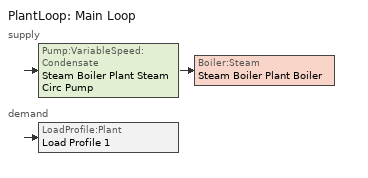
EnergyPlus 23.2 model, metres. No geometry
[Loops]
PlantLoop 'Main Loop'
 supply: Pump:VariableSpeed:Condensate 'Steam Boiler Plant Steam Circ Pump' > Boiler:Steam 'Steam Boiler Plant Boiler'
 demand: LoadProfile:Plant 'Load Profile 1'
[Building]
Plant Load Profile Steam Example: Loads convergence tolerance value=0.04; Maximum number of warmup days=25; Minimum number of warmup days=6; North axis=0; Solar distribution=FullInteriorAndExterior; Temperature convergence tolerance value=0.04; Terrain=Suburbs
[Site:Location]
CHICAGO_IL_USA_WMO_725300: Elevation=190; Latitude=42; Longitude=-87.88; Time zone=-6
[SizingPeriod:DesignDay] Barometric pressure=99063; Day of month=21; Daylight saving time indicator=No; Humidity condition type=WetBulb; Rain indicator=No; Snow indicator=No; Solar model indicator=ASHRAEClearSky
Name | Daily dry bulb temperature range | Day type | Maximum dry bulb temperature | Month | Sky clearness | Wetbulb or dewpoint at maximum dry bulb | Wind direction | Wind speed
CHICAGO Ann Clg 1% Condns DB=>MWB | 10.7 | SummerDesignDay | 31.5 | 7 | 1 | 23 | 230 | 5.3
CHICAGO Ann Htg 99% Condns DB | 0 | WinterDesignDay | -17.3 | 1 | 0 | -17.3 | 270 | 4.9
[Boiler:Steam]
Steam Boiler Plant Boiler: Design outlet steam temperature=115; Fuel type=NaturalGas; Maximum operating pressure=160000; Maximum part load ratio=1; Minimum part load ratio=1e-05; Nominal capacity=Autosize; Optimum part load ratio=0.2; Theoretical efficiency=0.8; Coefficient 1 of fuel use function of part load ratio curve=0.8; Coefficient 2 of fuel use function of part load ratio curve=0.1; Coefficient 3 of fuel use function of part load ratio curve=0.1
[LoadProfile:Plant]
Load Profile 1: Degree of loop subcooling=15; Degree of subcooling=3; Flow rate fraction schedule=Load Profile 1 Flow Frac Schedule; Load schedule=Load Profile 1 Load Schedule; Peak flow rate=0.008; Plant loop fluid type=Steam
[PlantEquipmentList]
Steam Boiler Heating Plant: Steam Boiler Plant Boiler, Boiler:Steam
[PlantEquipmentOperation:HeatingLoad]
Steam Boiler Plant Heat Supply: Load range 1 lower limit=0; Load range 1 upper limit=10000000; Range 1 equipment list=Steam Boiler Heating Plant
[PlantEquipmentOperationSchemes]
Main Loop Operation: Control scheme 1=Steam Boiler Plant Heat Supply; Control scheme 1 schedule=AlwaysOnSchedule
[PlantLoop]
Main Loop: Fluid type=Steam; Load distribution scheme=Optimal; Maximum loop flow rate=Autosize; Maximum loop temperature=110; Minimum loop flow rate=0; Minimum loop temperature=10; Plant equipment operation scheme=Main Loop Operation; Plant loop volume=Autocalculate
[Pump:VariableSpeed:Condensate]
Steam Boiler Plant Steam Circ Pump: Design power consumption=Autosize; Design pump head=179352; Design steam volume flow rate=Autosize; Fraction of motor inefficiencies to fluid stream=0; Motor efficiency=0.9; Coefficient 1 of the part load performance curve=0; Coefficient 2 of the part load performance curve=1; Coefficient 3 of the part load performance curve=0; Coefficient 4 of the part load performance curve=0
[SetpointManager:Scheduled]
Main Loop Setpoint Manager: Control variable=Temperature; Schedule=Main Loop Temp Sch; Setpoint node or nodelist=Main Loop Setpoint Node List
[Sizing:Plant]
Main Loop: Design loop exit temperature=110; Loop design temperature difference=25; Loop type=Steam
[Schedule:Compact]
AlwaysOnSchedule; Load Profile 1 Flow Frac Schedule: THROUGH: 12/31, FOR: AllDays, UNTIL: 24:00, 1
Load Profile 1 Load Schedule: THROUGH: 12/31, FOR: AllDays, UNTIL: 7:00, 2000, UNTIL: 17:00, 10000, UNTIL: 24:00, 6000
Main Loop Temp Sch: THROUGH: 12/31, FOR: AllDays, UNTIL: 24:00, 100
